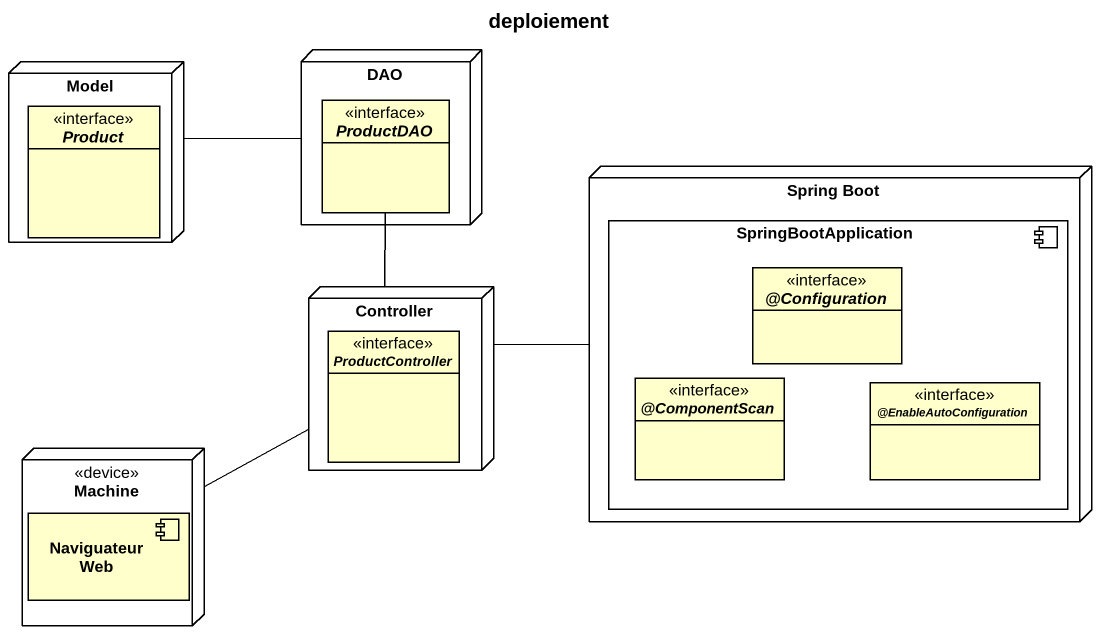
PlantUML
@startuml
title deploiement
allowmixing
hide circle
hide empty members
node Model {
  interface Product
}
node DAO {
  interface ProductDAO
}
node "Spring Boot" as Spring_Boot {
  component SpringBootApplication {
    interface "@Configuration" as Configuration
    interface "@ComponentScan" as ComponentScan
    interface "@EnableAutoConfiguration" as EnableAutoConfiguration
  }
}
node Controller {
  interface ProductController
}
node Machine <<device>> {
  component "Naviguateur Web" as Naviguateur_Web
}
DAO -left- Model
Spring_Boot -left- Controller
Controller -up- ProductDAO
Controller -left- Machine
@enduml
